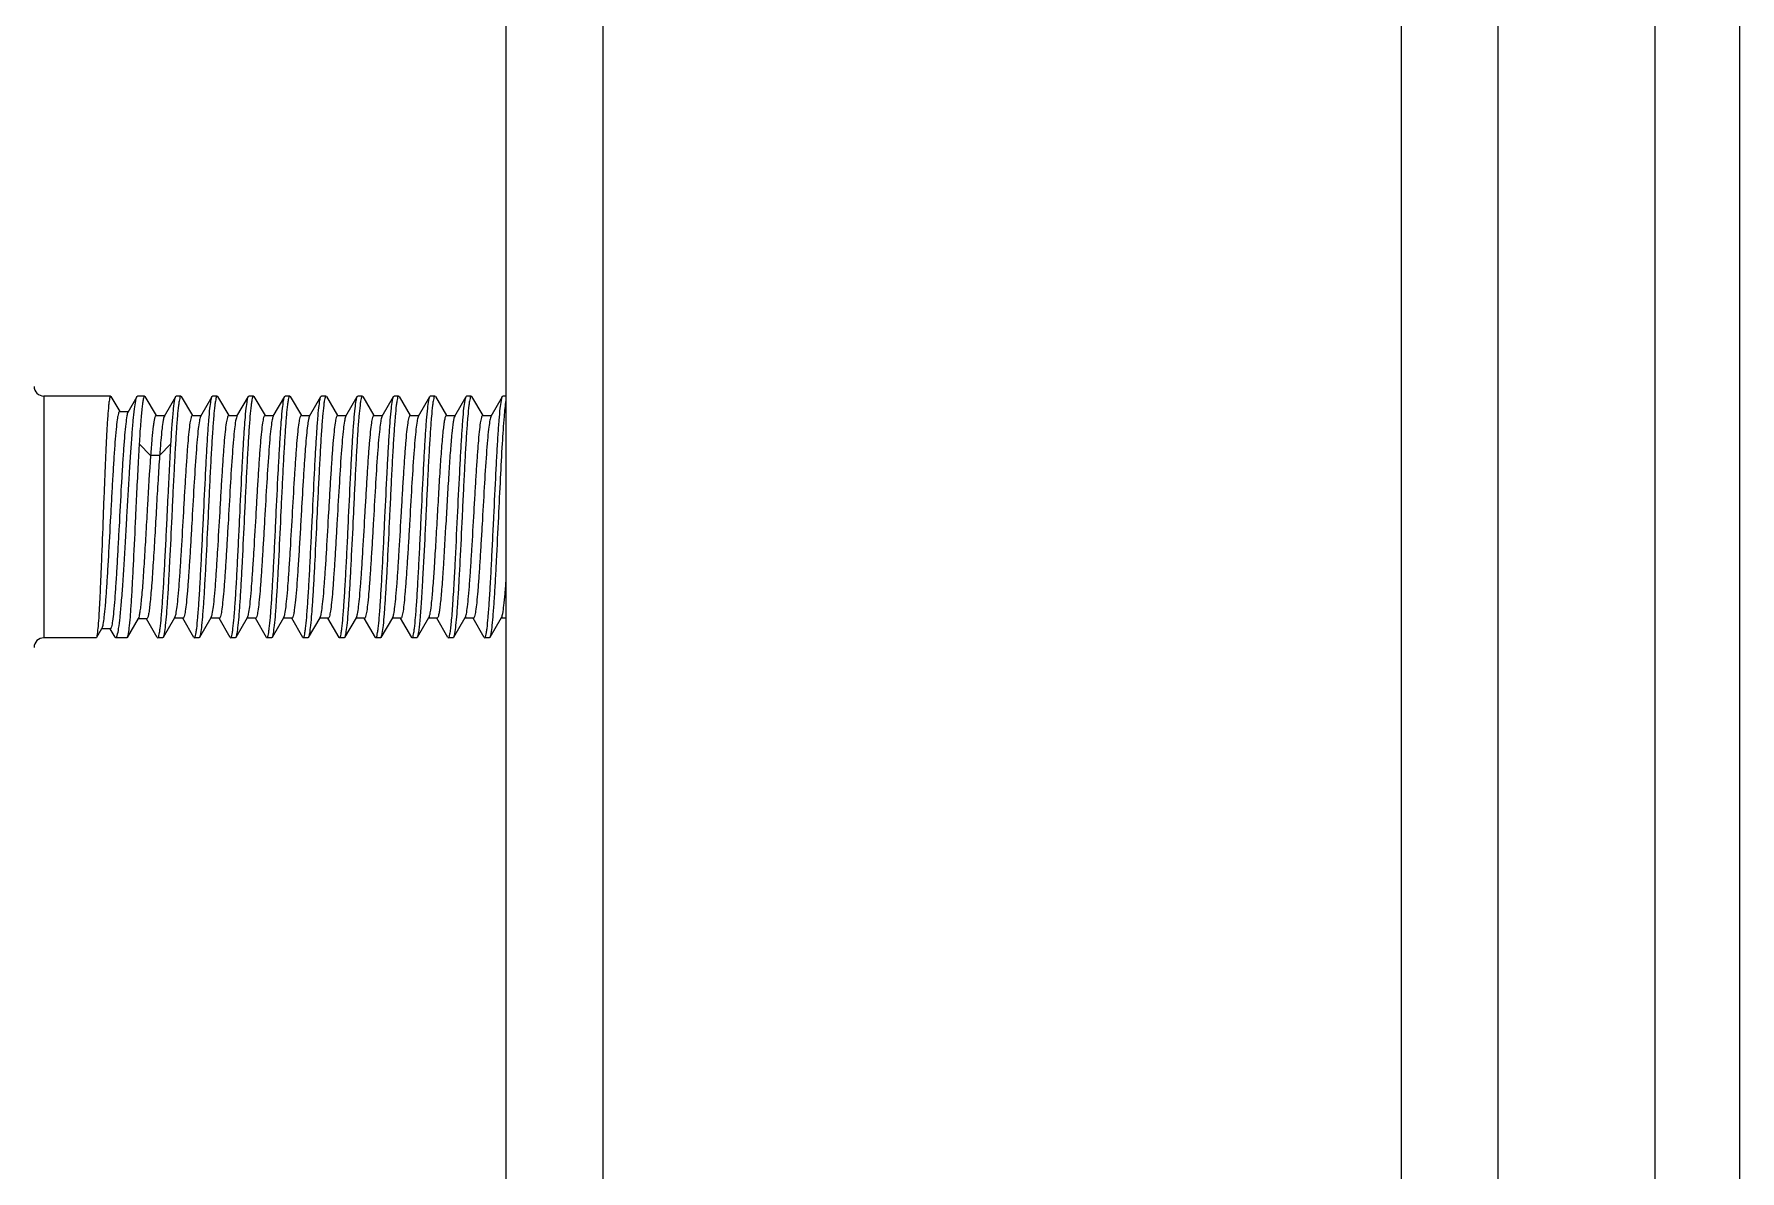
# Model space of a CAD drawing. Extents: x 27938 to 1042331, y -235042 to 1535213.
# Drawn here: x 730540 to 731117, y 755128 to 755512 of the extents above; entities that cross this region are included whole.
import ezdxf

# ---------------------------------------------------------------- set-up
doc = ezdxf.new("R2010")
doc.units = 0
doc.header["$LTSCALE"] = 1000
doc.header["$MEASUREMENT"] = 0

msp = doc.modelspace()

# ---------------------------------------------------------------- linework, layer by layer
for p, q in [((731116.62, 753199.36), (731116.62, 755867.83)), ((731088, 753483.81), (731088, 755746.94)), ((730699.57, 755594.09), (730699.57, 752879.18)), ((730732.28, 755594.09), (730732.28, 752879.18)), ((731002.14, 755594.09), (731002.14, 752879.18)), ((731034.85, 755594.09), (731034.85, 752879.18)), ((730543.38, 755389.65), (730543.38, 755307.88)), ((730565.94, 755389.65), (730543.38, 755389.65)), ((730566.06, 755389.55), (730565.94, 755389.65)), ((730566.06, 755389.55), (730569.05, 755384.4)), ((730571.84, 755384.24), (730574.88, 755389.47)), ((730574.88, 755389.47), (730575.09, 755389.65)), ((730577.42, 755389.65), (730575.09, 755389.65)), ((730577.58, 755389.52), (730577.42, 755389.65)), ((730577.58, 755389.52), (730581.35, 755383.03)), ((730584.13, 755382.86), (730587.99, 755389.52)), ((730589.68, 755389.65), (730588.15, 755389.65)), ((730589.84, 755389.52), (730589.68, 755389.65)), ((730589.84, 755389.52), (730593.62, 755383.03)), ((730596.4, 755382.86), (730600.25, 755389.52)), ((730600.25, 755389.52), (730600.41, 755389.65)), ((730601.95, 755389.65), (730600.41, 755389.65)), ((730602.11, 755389.52), (730601.95, 755389.65)), ((730602.11, 755389.52), (730605.88, 755383.03)), ((730608.66, 755382.86), (730612.52, 755389.52)), ((730612.52, 755389.52), (730612.68, 755389.65)), ((730614.22, 755389.65), (730612.68, 755389.65)), ((730614.38, 755389.52), (730614.22, 755389.65)), ((730614.38, 755389.52), (730618.15, 755383.03)), ((730620.93, 755382.86), (730624.79, 755389.52)), ((730624.79, 755389.52), (730624.95, 755389.65)), ((730626.48, 755389.65), (730624.95, 755389.65)), ((730626.64, 755389.52), (730626.48, 755389.65)), ((730626.64, 755389.52), (730630.42, 755383.03)), ((730633.2, 755382.86), (730637.05, 755389.52)), ((730638.75, 755389.65), (730637.21, 755389.65)), ((730638.91, 755389.52), (730638.75, 755389.65)), ((730638.91, 755389.52), (730642.68, 755383.03)), ((730645.46, 755382.86), (730649.32, 755389.52)), ((730649.32, 755389.52), (730649.48, 755389.65)), ((730651.02, 755389.65), (730649.48, 755389.65)), ((730651.18, 755389.52), (730651.02, 755389.65)), ((730651.18, 755389.52), (730654.95, 755383.03)), ((730657.73, 755382.86), (730661.58, 755389.52)), ((730661.58, 755389.52), (730661.75, 755389.65)), ((730663.28, 755389.65), (730661.75, 755389.65)), ((730663.44, 755389.52), (730663.28, 755389.65)), ((730663.44, 755389.52), (730667.22, 755383.03)), ((730670, 755382.86), (730673.85, 755389.52)), ((730673.85, 755389.52), (730674.01, 755389.65)), ((730675.55, 755389.65), (730674.01, 755389.65)), ((730675.71, 755389.52), (730675.55, 755389.65)), ((730675.71, 755389.52), (730679.48, 755383.03)), ((730682.26, 755382.86), (730686.12, 755389.52)), ((730686.12, 755389.52), (730686.28, 755389.65)), ((730687.81, 755389.65), (730686.28, 755389.65)), ((730687.97, 755389.52), (730687.81, 755389.65)), ((730687.97, 755389.52), (730691.75, 755383.03)), ((730694.53, 755382.86), (730698.38, 755389.52)), ((730698.38, 755389.52), (730698.54, 755389.65)), ((730699.57, 755389.65), (730698.54, 755389.65)), ((730568.96, 755384.4), (730571.94, 755384.4)), ((730581.26, 755383.03), (730584.23, 755383.03)), ((730593.52, 755383.03), (730596.49, 755383.03)), ((730596.4, 755382.86), (730596.32, 755382.71)), ((730605.79, 755383.03), (730608.76, 755383.03)), ((730608.66, 755382.86), (730608.58, 755382.7)), ((730618.06, 755383.03), (730621.03, 755383.03)), ((730620.93, 755382.86), (730620.85, 755382.69)), ((730630.32, 755383.03), (730633.29, 755383.03)), ((730642.59, 755383.03), (730645.56, 755383.03)), ((730645.46, 755382.86), (730645.37, 755382.68)), ((730654.85, 755383.03), (730657.83, 755383.03)), ((730657.73, 755382.86), (730657.64, 755382.67)), ((730667.12, 755383.03), (730670.09, 755383.03)), ((730670, 755382.86), (730669.9, 755382.66)), ((730679.39, 755383.03), (730682.36, 755383.03)), ((730691.65, 755383.03), (730694.62, 755383.03)), ((730694.53, 755382.86), (730694.43, 755382.64)), ((730579.46, 755369.51), (730575.62, 755373.52)), ((730582.53, 755369.51), (730579.46, 755369.51)), ((730586.35, 755373.52), (730582.53, 755369.51)), ((730623.52, 755350.99), (730623.42, 755348.77)), ((730634.15, 755348.77), (730634.25, 755350.99)), ((730562.99, 755311.12), (730562.9, 755310.97)), ((730575.3, 755314.44), (730571.56, 755308)), ((730578.18, 755314.27), (730575.21, 755314.27)), ((730581.7, 755308.04), (730578.08, 755314.27)), ((730587.58, 755314.67), (730583.71, 755308.02)), ((730590.46, 755314.5), (730587.49, 755314.5)), ((730594.12, 755308.02), (730590.36, 755314.5)), ((730599.85, 755314.67), (730595.98, 755308.02)), ((730602.72, 755314.5), (730599.75, 755314.5)), ((730606.39, 755308.02), (730602.63, 755314.5)), ((730612.11, 755314.67), (730608.24, 755308.02)), ((730614.99, 755314.5), (730612.02, 755314.5)), ((730618.65, 755308.02), (730614.89, 755314.5)), ((730624.38, 755314.67), (730620.51, 755308.02)), ((730627.26, 755314.5), (730624.28, 755314.5)), ((730630.92, 755308.02), (730627.16, 755314.5)), ((730636.65, 755314.67), (730632.78, 755308.02)), ((730639.52, 755314.5), (730636.55, 755314.5)), ((730643.18, 755308.02), (730639.43, 755314.5)), ((730648.91, 755314.67), (730645.04, 755308.02)), ((730651.79, 755314.5), (730648.82, 755314.5)), ((730655.45, 755308.02), (730651.69, 755314.5)), ((730661.18, 755314.67), (730657.31, 755308.02)), ((730664.05, 755314.5), (730661.08, 755314.5)), ((730667.72, 755308.02), (730663.96, 755314.5)), ((730673.45, 755314.67), (730669.58, 755308.02)), ((730676.32, 755314.5), (730673.35, 755314.5)), ((730679.98, 755308.02), (730676.22, 755314.5)), ((730685.71, 755314.67), (730681.84, 755308.02)), ((730688.59, 755314.5), (730685.62, 755314.5)), ((730692.25, 755308.02), (730688.49, 755314.5)), ((730697.98, 755314.67), (730694.11, 755308.02)), ((730699.57, 755314.5), (730697.88, 755314.5)), ((730561.06, 755307.88), (730543.38, 755307.88)), ((730561.15, 755307.96), (730561.06, 755307.88)), ((730562.9, 755310.97), (730561.15, 755307.96)), ((730565.88, 755310.97), (730562.9, 755310.97)), ((730567.46, 755308.1), (730565.81, 755310.93)), ((730567.46, 755308.1), (730567.71, 755307.88)), ((730571.42, 755307.88), (730567.71, 755307.88)), ((730571.56, 755308), (730571.42, 755307.88)), ((730581.7, 755308.04), (730581.88, 755307.88)), ((730583.55, 755307.88), (730581.88, 755307.88)), ((730583.71, 755308.02), (730583.55, 755307.88)), ((730594.12, 755308.02), (730594.28, 755307.88)), ((730595.82, 755307.88), (730594.28, 755307.88)), ((730595.98, 755308.02), (730595.82, 755307.88)), ((730606.39, 755308.02), (730606.55, 755307.88)), ((730608.08, 755307.88), (730606.55, 755307.88)), ((730608.24, 755308.02), (730608.08, 755307.88)), ((730618.65, 755308.02), (730618.81, 755307.88)), ((730620.35, 755307.88), (730618.81, 755307.88)), ((730620.51, 755308.02), (730620.35, 755307.88)), ((730630.92, 755308.02), (730631.08, 755307.88)), ((730632.62, 755307.88), (730631.08, 755307.88)), ((730632.78, 755308.02), (730632.62, 755307.88)), ((730643.18, 755308.02), (730643.35, 755307.88)), ((730644.88, 755307.88), (730643.35, 755307.88)), ((730645.04, 755308.02), (730644.88, 755307.88)), ((730655.45, 755308.02), (730655.61, 755307.88)), ((730657.15, 755307.88), (730655.61, 755307.88)), ((730657.31, 755308.02), (730657.15, 755307.88)), ((730667.72, 755308.02), (730667.88, 755307.88)), ((730669.41, 755307.88), (730667.88, 755307.88)), ((730669.58, 755308.02), (730669.42, 755307.88)), ((730679.98, 755308.02), (730680.15, 755307.88)), ((730681.68, 755307.88), (730680.14, 755307.88)), ((730681.84, 755308.02), (730681.68, 755307.88)), ((730692.25, 755308.02), (730692.41, 755307.88)), ((730693.95, 755307.88), (730692.41, 755307.88)), ((730694.11, 755308.02), (730693.95, 755307.88))]:
    msp.add_line(p, q)
for centre, start, end in [((730543.38, 755392.93), 180, 270), ((730543.38, 755304.61), 90, 180)]:
    msp.add_arc(centre, 3.27, start, end)
for points, knots in [([(730565.94, 755389.65), (730565.86, 755389.65), (730565.71, 755389.31), (730565.59, 755388.77), (730565.43, 755387.76), (730565.2, 755385.75), (730564.93, 755382.33), (730564.63, 755377.31), (730564.33, 755371.19), (730564.02, 755364.22), (730563.72, 755356.64), (730563.52, 755351.43), (730563.42, 755348.77)], [0, 0, 0, 0, 0.006203, 0.021073, 0.045141, 0.078305, 0.170688, 0.294821, 0.44599, 0.618417, 0.805472, 1, 1, 1, 1]), ([(730571.48, 755348.77), (730571.77, 755353.68), (730572.17, 755360.84), (730572.75, 755370.01), (730573.16, 755375.96), (730573.58, 755380.98), (730573.96, 755384.93), (730574.38, 755387.62), (730574.63, 755389.05), (730574.88, 755389.47)], [0, 0, 0, 0, 0.361155, 0.526427, 0.673911, 0.798642, 0.896457, 0.964179, 1, 1, 1, 1]), ([(730577.42, 755389.65), (730577.3, 755389.65), (730577.1, 755389.18), (730576.93, 755388.45), (730576.71, 755387.06), (730576.5, 755385.25), (730576.27, 755382.92), (730575.96, 755378.96), (730575.76, 755375.78), (730575.62, 755373.52)], [0, 0, 0, 0, 0.021546, 0.072917, 0.155846, 0.269667, 0.412995, 0.584026, 1, 1, 1, 1]), ([(730586.35, 755373.52), (730586.47, 755375.6), (730586.71, 755379.3), (730587.1, 755384.1), (730587.43, 755387.18), (730587.74, 755388.8), (730587.88, 755389.34), (730587.99, 755389.52)], [0, 0, 0, 0, 0.387446, 0.690986, 0.897716, 0.962073, 1, 1, 1, 1]), ([(730589.68, 755389.65), (730589.59, 755389.65), (730589.41, 755389.32), (730589.27, 755388.77), (730589.08, 755387.76), (730588.81, 755385.74), (730588.48, 755382.33), (730588.11, 755377.31), (730587.74, 755371.19), (730587.37, 755364.21), (730586.99, 755356.64), (730586.74, 755351.43), (730586.62, 755348.77)], [0, 0, 0, 0, 0.006697, 0.021779, 0.045964, 0.079194, 0.171609, 0.295674, 0.446694, 0.618911, 0.805729, 1, 1, 1, 1]), ([(730587.99, 755389.52), (730588.01, 755389.55), (730588.05, 755389.62), (730588.12, 755389.65), (730588.15, 755389.65)], [0, 0, 0, 0, 0.600476, 1, 1, 1, 1]), ([(730597.35, 755348.77), (730597.58, 755353.72), (730597.93, 755360.94), (730598.42, 755370.17), (730598.77, 755376.15), (730599.13, 755381.17), (730599.45, 755385.1), (730599.82, 755387.73), (730600.02, 755389.12), (730600.25, 755389.52)], [0, 0, 0, 0, 0.363963, 0.530225, 0.678242, 0.802937, 0.90006, 0.966368, 1, 1, 1, 1]), ([(730601.95, 755389.65), (730601.86, 755389.65), (730601.68, 755389.32), (730601.54, 755388.77), (730601.34, 755387.76), (730601.07, 755385.75), (730600.75, 755382.33), (730600.38, 755377.31), (730600.01, 755371.19), (730599.63, 755364.21), (730599.26, 755356.64), (730599.01, 755351.43), (730598.88, 755348.77)], [0, 0, 0, 0, 0.006689, 0.021764, 0.045941, 0.079165, 0.171569, 0.295632, 0.446659, 0.618889, 0.805716, 1, 1, 1, 1]), ([(730609.61, 755348.77), (730609.85, 755353.72), (730610.19, 755360.94), (730610.68, 755370.17), (730611.03, 755376.15), (730611.39, 755381.17), (730611.71, 755385.1), (730612.09, 755387.73), (730612.29, 755389.12), (730612.52, 755389.52)], [0, 0, 0, 0, 0.363959, 0.530225, 0.678245, 0.80294, 0.900061, 0.966367, 1, 1, 1, 1]), ([(730614.22, 755389.65), (730614.12, 755389.65), (730613.94, 755389.32), (730613.8, 755388.77), (730613.61, 755387.76), (730613.34, 755385.75), (730613.01, 755382.33), (730612.65, 755377.31), (730612.28, 755371.19), (730611.9, 755364.21), (730611.53, 755356.64), (730611.28, 755351.43), (730611.15, 755348.77)], [0, 0, 0, 0, 0.00668, 0.021743, 0.045911, 0.079128, 0.171521, 0.29558, 0.446613, 0.618858, 0.805701, 1, 1, 1, 1]), ([(730621.88, 755348.77), (730622.12, 755353.72), (730622.46, 755360.94), (730622.95, 755370.17), (730623.3, 755376.15), (730623.66, 755381.17), (730623.98, 755385.1), (730624.36, 755387.73), (730624.56, 755389.12), (730624.79, 755389.52)], [0, 0, 0, 0, 0.363957, 0.530226, 0.678247, 0.80294, 0.900059, 0.966367, 1, 1, 1, 1]), ([(730626.48, 755389.65), (730626.4, 755389.65), (730626.22, 755389.35), (730626.08, 755388.83), (730625.9, 755387.89), (730625.64, 755386.01), (730625.32, 755382.81), (730624.97, 755378.11), (730624.61, 755372.34), (730624.25, 755365.74), (730623.88, 755358.53), (730623.64, 755353.54), (730623.52, 755350.99)], [0, 0, 0, 0, 0.006689, 0.021571, 0.045424, 0.078208, 0.169526, 0.292465, 0.442701, 0.6149, 0.802905, 1, 1, 1, 1]), ([(730634.25, 755350.99), (730634.48, 755355.72), (730634.81, 755362.58), (730635.28, 755371.34), (730635.62, 755376.97), (730635.97, 755381.68), (730636.28, 755385.37), (730636.64, 755387.83), (730636.83, 755389.14), (730637.05, 755389.52)], [0, 0, 0, 0, 0.367266, 0.533405, 0.680662, 0.804347, 0.900563, 0.966339, 1, 1, 1, 1]), ([(730638.75, 755389.65), (730638.66, 755389.65), (730638.48, 755389.32), (730638.33, 755388.77), (730638.14, 755387.76), (730637.87, 755385.75), (730637.55, 755382.33), (730637.18, 755377.31), (730636.81, 755371.19), (730636.43, 755364.21), (730636.06, 755356.64), (730635.81, 755351.43), (730635.68, 755348.77)], [0, 0, 0, 0, 0.006689, 0.021763, 0.04594, 0.079164, 0.171568, 0.295631, 0.446657, 0.618886, 0.805714, 1, 1, 1, 1]), ([(730637.05, 755389.52), (730637.07, 755389.55), (730637.11, 755389.62), (730637.18, 755389.65), (730637.21, 755389.65)], [0, 0, 0, 0, 0.600612, 1, 1, 1, 1]), ([(730646.41, 755348.77), (730646.65, 755353.72), (730646.99, 755360.94), (730647.48, 755370.17), (730647.83, 755376.15), (730648.19, 755381.17), (730648.51, 755385.1), (730648.89, 755387.73), (730649.09, 755389.12), (730649.32, 755389.52)], [0, 0, 0, 0, 0.363961, 0.530225, 0.678245, 0.802939, 0.90006, 0.966367, 1, 1, 1, 1]), ([(730651.02, 755389.65), (730650.92, 755389.65), (730650.74, 755389.32), (730650.6, 755388.77), (730650.41, 755387.77), (730650.14, 755385.75), (730649.81, 755382.33), (730649.45, 755377.31), (730649.07, 755371.19), (730648.7, 755364.22), (730648.32, 755356.64), (730648.08, 755351.43), (730647.95, 755348.77)], [0, 0, 0, 0, 0.006676, 0.021733, 0.045899, 0.079113, 0.171508, 0.295569, 0.446596, 0.61884, 0.805693, 1, 1, 1, 1]), ([(730658.68, 755348.77), (730658.92, 755353.72), (730659.26, 755360.94), (730659.75, 755370.17), (730660.1, 755376.15), (730660.46, 755381.17), (730660.78, 755385.1), (730661.15, 755387.73), (730661.35, 755389.12), (730661.58, 755389.52)], [0, 0, 0, 0, 0.363962, 0.530226, 0.678239, 0.802933, 0.900057, 0.966368, 1, 1, 1, 1]), ([(730663.28, 755389.65), (730663.19, 755389.65), (730663.01, 755389.32), (730662.87, 755388.77), (730662.67, 755387.76), (730662.4, 755385.74), (730662.08, 755382.33), (730661.71, 755377.31), (730661.34, 755371.19), (730660.97, 755364.21), (730660.59, 755356.64), (730660.34, 755351.43), (730660.21, 755348.77)], [0, 0, 0, 0, 0.006697, 0.021779, 0.045964, 0.079195, 0.171609, 0.295674, 0.446694, 0.618911, 0.805729, 1, 1, 1, 1]), ([(730670.94, 755348.77), (730671.18, 755353.72), (730671.52, 755360.94), (730672.01, 755370.17), (730672.37, 755376.15), (730672.72, 755381.17), (730673.04, 755385.1), (730673.42, 755387.73), (730673.62, 755389.12), (730673.85, 755389.52)], [0, 0, 0, 0, 0.363963, 0.530225, 0.678242, 0.802937, 0.90006, 0.966368, 1, 1, 1, 1]), ([(730675.55, 755389.65), (730675.46, 755389.65), (730675.28, 755389.32), (730675.13, 755388.77), (730674.94, 755387.76), (730674.67, 755385.75), (730674.34, 755382.33), (730673.98, 755377.31), (730673.61, 755371.19), (730673.23, 755364.21), (730672.86, 755356.64), (730672.61, 755351.43), (730672.48, 755348.77)], [0, 0, 0, 0, 0.006686, 0.021758, 0.045933, 0.079154, 0.171555, 0.295617, 0.446646, 0.618881, 0.805711, 1, 1, 1, 1]), ([(730683.21, 755348.77), (730683.45, 755353.72), (730683.79, 755360.94), (730684.28, 755370.17), (730684.63, 755376.15), (730684.99, 755381.17), (730685.31, 755385.1), (730685.69, 755387.73), (730685.89, 755389.12), (730686.12, 755389.52)], [0, 0, 0, 0, 0.363958, 0.530225, 0.678245, 0.80294, 0.90006, 0.966367, 1, 1, 1, 1]), ([(730687.81, 755389.65), (730687.72, 755389.65), (730687.54, 755389.32), (730687.4, 755388.77), (730687.21, 755387.77), (730686.94, 755385.75), (730686.61, 755382.33), (730686.25, 755377.31), (730685.87, 755371.19), (730685.5, 755364.22), (730685.12, 755356.64), (730684.87, 755351.43), (730684.75, 755348.77)], [0, 0, 0, 0, 0.006677, 0.021736, 0.045902, 0.079117, 0.171507, 0.295565, 0.446598, 0.618848, 0.805696, 1, 1, 1, 1]), ([(730695.48, 755348.77), (730695.71, 755353.72), (730696.06, 755360.94), (730696.55, 755370.17), (730696.9, 755376.15), (730697.26, 755381.17), (730697.58, 755385.1), (730697.95, 755387.73), (730698.15, 755389.12), (730698.38, 755389.52)], [0, 0, 0, 0, 0.363957, 0.530228, 0.678248, 0.80294, 0.900058, 0.966367, 1, 1, 1, 1]), ([(730699.57, 755388.25), (730699.23, 755386.43), (730698.81, 755381.55), (730698.21, 755372.77), (730697.62, 755361.43), (730697.22, 755353.14), (730697.01, 755348.77)], [0, 0, 0, 0, 0.140058, 0.370691, 0.667791, 1, 1, 1, 1]), ([(730568.96, 755384.4), (730568.88, 755384.4), (730568.69, 755384.12), (730568.55, 755383.63), (730568.35, 755382.76), (730568.09, 755381), (730567.76, 755378.04), (730567.4, 755373.69), (730567.03, 755368.39), (730566.67, 755362.34), (730566.3, 755355.76), (730565.81, 755346.65), (730565.34, 755337.67), (730564.84, 755329.13), (730564.48, 755323.59), (730564.12, 755318.93), (730563.79, 755315.27), (730563.42, 755312.81), (730563.21, 755311.5), (730562.99, 755311.12)], [0, 0, 0, 0, 0.003488, 0.010904, 0.022688, 0.038824, 0.083607, 0.143647, 0.216697, 0.300025, 0.390537, 0.484902, 0.671459, 0.756962, 0.833182, 0.897479, 0.947675, 0.982144, 1, 1, 1, 1]), ([(730571.84, 755384.24), (730571.61, 755383.84), (730571.39, 755382.47), (730571, 755379.88), (730570.66, 755376.07), (730570.29, 755371.25), (730569.92, 755365.55), (730569.42, 755356.89), (730568.94, 755347.85), (730568.45, 755338.76), (730568.09, 755332.28), (730567.73, 755326.36), (730567.37, 755321.22), (730567.02, 755317.02), (730566.69, 755313.95), (730566.37, 755312.04), (730566.13, 755311.23), (730565.96, 755310.97), (730565.88, 755310.97)], [0, 0, 0, 0, 0.018844, 0.055045, 0.107437, 0.174076, 0.252464, 0.339678, 0.527511, 0.621285, 0.710453, 0.791854, 0.862644, 0.920393, 0.963178, 0.989688, 0.996707, 1, 1, 1, 1]), ([(730581.26, 755383.03), (730581.15, 755383.03), (730580.94, 755382.65), (730580.77, 755382.01), (730580.54, 755380.86), (730580.23, 755378.57), (730579.85, 755374.72), (730579.59, 755371.4), (730579.46, 755369.51)], [0, 0, 0, 0, 0.023235, 0.075178, 0.15823, 0.271917, 0.585415, 1, 1, 1, 1]), ([(730584.13, 755382.86), (730583.89, 755382.44), (730583.65, 755381), (730583.25, 755378.28), (730582.89, 755374.27), (730582.65, 755371.22), (730582.53, 755369.51)], [0, 0, 0, 0, 0.108395, 0.316903, 0.618184, 1, 1, 1, 1]), ([(730593.52, 755383.03), (730593.44, 755383.03), (730593.26, 755382.79), (730593.02, 755382), (730592.69, 755380.19), (730592.36, 755377.27), (730592, 755373.28), (730591.64, 755368.43), (730591.28, 755362.86), (730590.91, 755356.79), (730590.43, 755348.32), (730589.96, 755339.92), (730589.46, 755331.9), (730589.1, 755326.65), (730588.73, 755322.2), (730588.4, 755318.7), (730588.03, 755316.31), (730587.8, 755315.04), (730587.58, 755314.67)], [0, 0, 0, 0, 0.003515, 0.010772, 0.037949, 0.081609, 0.140308, 0.211978, 0.294061, 0.383612, 0.477415, 0.664253, 0.750571, 0.827952, 0.893624, 0.945254, 0.981055, 1, 1, 1, 1]), ([(730596.32, 755382.71), (730596.13, 755382.24), (730595.88, 755380.86), (730595.53, 755378.29), (730595.19, 755374.66), (730594.67, 755368.16), (730594.08, 755358.64), (730593.51, 755348.54), (730593.03, 755340.18), (730592.67, 755334.22), (730592.31, 755328.76), (730591.96, 755324.02), (730591.6, 755320.12), (730591.27, 755317.27), (730590.95, 755315.51), (730590.71, 755314.74), (730590.54, 755314.5), (730590.46, 755314.5)], [0, 0, 0, 0, 0.022098, 0.060554, 0.114206, 0.18123, 0.34569, 0.53115, 0.623722, 0.711849, 0.792446, 0.862698, 0.92016, 0.962863, 0.989437, 0.99654, 1, 1, 1, 1]), ([(730605.79, 755383.03), (730605.71, 755383.03), (730605.53, 755382.79), (730605.29, 755382), (730604.96, 755380.19), (730604.63, 755377.27), (730604.27, 755373.28), (730603.91, 755368.43), (730603.55, 755362.86), (730603.18, 755356.79), (730602.7, 755348.32), (730602.22, 755339.92), (730601.72, 755331.9), (730601.36, 755326.65), (730601, 755322.2), (730600.66, 755318.7), (730600.29, 755316.31), (730600.07, 755315.04), (730599.85, 755314.67)], [0, 0, 0, 0, 0.003515, 0.010772, 0.037949, 0.081609, 0.140308, 0.211978, 0.294061, 0.383612, 0.477415, 0.664253, 0.750571, 0.827952, 0.893624, 0.945254, 0.981055, 1, 1, 1, 1]), ([(730608.58, 755382.7), (730608.39, 755382.23), (730608.14, 755380.85), (730607.79, 755378.26), (730607.45, 755374.63), (730606.94, 755368.13), (730606.35, 755358.61), (730605.78, 755348.51), (730605.3, 755340.16), (730604.94, 755334.2), (730604.58, 755328.75), (730604.22, 755324.01), (730603.87, 755320.12), (730603.54, 755317.27), (730603.22, 755315.5), (730602.98, 755314.74), (730602.8, 755314.5), (730602.72, 755314.5)], [0, 0, 0, 0, 0.022237, 0.060809, 0.11455, 0.181633, 0.346125, 0.531524, 0.624042, 0.712107, 0.792639, 0.862829, 0.920237, 0.962898, 0.989446, 0.996542, 1, 1, 1, 1]), ([(730618.06, 755383.03), (730617.97, 755383.03), (730617.8, 755382.79), (730617.55, 755382), (730617.23, 755380.19), (730616.89, 755377.27), (730616.53, 755373.28), (730616.17, 755368.43), (730615.81, 755362.86), (730615.45, 755356.79), (730614.96, 755348.32), (730614.49, 755339.92), (730613.99, 755331.9), (730613.63, 755326.65), (730613.27, 755322.2), (730612.93, 755318.7), (730612.56, 755316.31), (730612.33, 755315.04), (730612.11, 755314.67)], [0, 0, 0, 0, 0.003515, 0.010772, 0.037949, 0.081609, 0.140308, 0.211978, 0.294061, 0.383612, 0.477416, 0.664253, 0.750571, 0.827952, 0.893624, 0.945254, 0.981055, 1, 1, 1, 1]), ([(730620.85, 755382.69), (730620.65, 755382.22), (730620.41, 755380.83), (730620.05, 755378.24), (730619.71, 755374.6), (730619.2, 755368.09), (730618.61, 755358.58), (730618.04, 755348.48), (730617.56, 755340.13), (730617.2, 755334.18), (730616.84, 755328.73), (730616.49, 755323.99), (730616.14, 755320.11), (730615.81, 755317.26), (730615.48, 755315.5), (730615.24, 755314.73), (730615.07, 755314.5), (730614.99, 755314.5)], [0, 0, 0, 0, 0.022376, 0.061065, 0.114893, 0.182035, 0.346559, 0.531898, 0.624361, 0.712364, 0.792832, 0.86296, 0.920314, 0.962934, 0.989455, 0.996544, 1, 1, 1, 1]), ([(730630.32, 755383.03), (730630.24, 755383.03), (730630.06, 755382.79), (730629.82, 755382.01), (730629.5, 755380.21), (730629.16, 755377.31), (730628.8, 755373.35), (730628.45, 755368.52), (730627.95, 755360.85), (730627.6, 755354.81), (730627.36, 755350.63)], [0, 0, 0, 0, 0.007368, 0.022553, 0.07941, 0.170757, 0.293599, 0.443643, 0.615565, 1, 1, 1, 1]), ([(730633.2, 755382.86), (730633, 755382.52), (730632.78, 755381.39), (730632.44, 755379.27), (730632.12, 755376.16), (730631.78, 755372.21), (730631.45, 755367.52), (730630.98, 755360.25), (730630.65, 755354.55), (730630.43, 755350.63)], [0, 0, 0, 0, 0.036414, 0.10397, 0.201071, 0.324823, 0.471425, 0.636308, 1, 1, 1, 1]), ([(730642.59, 755383.03), (730642.51, 755383.03), (730642.33, 755382.79), (730642.09, 755382), (730641.76, 755380.19), (730641.43, 755377.27), (730641.07, 755373.28), (730640.71, 755368.43), (730640.34, 755362.86), (730639.98, 755356.79), (730639.49, 755348.32), (730639.02, 755339.92), (730638.52, 755331.9), (730638.16, 755326.65), (730637.8, 755322.2), (730637.46, 755318.7), (730637.09, 755316.31), (730636.86, 755315.04), (730636.65, 755314.67)], [0, 0, 0, 0, 0.003516, 0.010772, 0.037949, 0.081609, 0.140308, 0.211978, 0.294061, 0.383612, 0.477416, 0.664254, 0.750571, 0.827952, 0.893624, 0.945254, 0.981055, 1, 1, 1, 1]), ([(730645.37, 755382.68), (730645.18, 755382.19), (730644.93, 755380.8), (730644.58, 755378.19), (730644.24, 755374.54), (730643.73, 755368.02), (730643.14, 755358.51), (730642.57, 755348.42), (730642.09, 755340.08), (730641.73, 755334.14), (730641.37, 755328.7), (730641.02, 755323.97), (730640.67, 755320.1), (730640.34, 755317.26), (730640.02, 755315.5), (730639.78, 755314.73), (730639.6, 755314.5), (730639.52, 755314.5)], [0, 0, 0, 0, 0.022654, 0.061574, 0.115578, 0.182837, 0.347426, 0.532643, 0.624999, 0.712877, 0.793216, 0.863221, 0.920468, 0.963004, 0.989473, 0.996549, 1, 1, 1, 1]), ([(730654.85, 755383.03), (730654.77, 755383.03), (730654.59, 755382.79), (730654.35, 755382), (730654.03, 755380.19), (730653.69, 755377.27), (730653.33, 755373.28), (730652.97, 755368.43), (730652.61, 755362.86), (730652.25, 755356.79), (730651.76, 755348.32), (730651.29, 755339.92), (730650.79, 755331.9), (730650.43, 755326.65), (730650.06, 755322.2), (730649.73, 755318.7), (730649.36, 755316.31), (730649.13, 755315.04), (730648.91, 755314.67)], [0, 0, 0, 0, 0.003516, 0.010771, 0.037949, 0.081609, 0.140308, 0.211978, 0.294061, 0.383613, 0.477416, 0.664254, 0.750571, 0.827952, 0.893624, 0.945254, 0.981055, 1, 1, 1, 1]), ([(730657.64, 755382.67), (730657.45, 755382.18), (730657.2, 755380.78), (730656.84, 755378.16), (730656.5, 755374.5), (730655.99, 755367.99), (730655.4, 755358.48), (730654.83, 755348.39), (730654.36, 755340.06), (730654, 755334.12), (730653.64, 755328.69), (730653.29, 755323.96), (730652.93, 755320.09), (730652.6, 755317.25), (730652.28, 755315.5), (730652.04, 755314.73), (730651.87, 755314.5), (730651.79, 755314.5)], [0, 0, 0, 0, 0.022792, 0.061828, 0.11592, 0.183237, 0.347858, 0.533014, 0.625317, 0.713133, 0.793408, 0.863351, 0.920544, 0.963039, 0.989482, 0.996551, 1, 1, 1, 1]), ([(730667.12, 755383.03), (730667.04, 755383.03), (730666.86, 755382.79), (730666.62, 755382), (730666.29, 755380.19), (730665.96, 755377.27), (730665.6, 755373.28), (730665.24, 755368.43), (730664.88, 755362.86), (730664.51, 755356.79), (730664.03, 755348.32), (730663.55, 755339.92), (730663.05, 755331.9), (730662.7, 755326.65), (730662.33, 755322.2), (730662, 755318.7), (730661.62, 755316.31), (730661.4, 755315.04), (730661.18, 755314.67)], [0, 0, 0, 0, 0.003516, 0.010771, 0.037949, 0.081609, 0.140308, 0.211978, 0.294061, 0.383613, 0.477416, 0.664254, 0.750571, 0.827952, 0.893624, 0.945254, 0.981055, 1, 1, 1, 1]), ([(730669.9, 755382.66), (730669.71, 755382.17), (730669.46, 755380.76), (730669.11, 755378.13), (730668.77, 755374.47), (730668.26, 755367.96), (730667.67, 755358.44), (730667.1, 755348.36), (730666.62, 755340.03), (730666.26, 755334.1), (730665.9, 755328.67), (730665.55, 755323.95), (730665.2, 755320.09), (730664.87, 755317.25), (730664.55, 755315.5), (730664.31, 755314.73), (730664.13, 755314.5), (730664.05, 755314.5)], [0, 0, 0, 0, 0.022931, 0.062083, 0.116262, 0.183637, 0.34829, 0.533386, 0.625634, 0.713389, 0.793599, 0.863481, 0.920621, 0.963074, 0.989491, 0.996553, 1, 1, 1, 1]), ([(730679.39, 755383.03), (730679.26, 755383.03), (730679.02, 755382.51), (730678.83, 755381.7), (730678.57, 755380.18), (730678.33, 755378.2), (730678.08, 755375.68), (730677.72, 755371.44), (730677.29, 755365.25), (730676.79, 755357.07), (730676.3, 755348.32), (730675.8, 755339.6), (730675.45, 755333.87), (730675.26, 755331.11)], [0, 0, 0, 0, 0.007549, 0.025288, 0.053782, 0.092698, 0.14142, 0.199125, 0.337396, 0.498012, 0.669894, 0.841157, 1, 1, 1, 1]), ([(730682.26, 755382.86), (730682.14, 755382.65), (730681.96, 755382.01), (730681.59, 755380.06), (730681.2, 755376.42), (730680.73, 755370.82), (730680.27, 755363.82), (730679.79, 755355.88), (730679.17, 755344.87), (730678.69, 755336.56), (730678.33, 755331.11)], [0, 0, 0, 0, 0.014139, 0.038106, 0.114569, 0.22512, 0.362916, 0.519336, 0.684562, 1, 1, 1, 1]), ([(730691.65, 755383.03), (730691.57, 755383.03), (730691.39, 755382.79), (730691.15, 755382), (730690.83, 755380.19), (730690.49, 755377.27), (730690.13, 755373.28), (730689.77, 755368.43), (730689.41, 755362.86), (730689.05, 755356.79), (730688.56, 755348.32), (730688.09, 755339.92), (730687.59, 755331.9), (730687.23, 755326.65), (730686.86, 755322.2), (730686.53, 755318.7), (730686.16, 755316.31), (730685.93, 755315.04), (730685.71, 755314.67)], [0, 0, 0, 0, 0.003516, 0.010771, 0.037949, 0.081609, 0.140308, 0.211978, 0.294061, 0.383613, 0.477416, 0.664254, 0.750571, 0.827952, 0.893624, 0.945254, 0.981055, 1, 1, 1, 1]), ([(730694.43, 755382.64), (730694.24, 755382.14), (730693.99, 755380.72), (730693.64, 755378.08), (730693.29, 755374.41), (730692.79, 755367.89), (730692.2, 755358.37), (730691.63, 755348.3), (730691.15, 755339.98), (730690.79, 755334.06), (730690.44, 755328.64), (730690.08, 755323.93), (730689.73, 755320.07), (730689.4, 755317.24), (730689.08, 755315.5), (730688.84, 755314.73), (730688.67, 755314.5), (730688.59, 755314.5)], [0, 0, 0, 0, 0.023208, 0.06259, 0.116944, 0.184435, 0.349152, 0.534126, 0.626268, 0.713899, 0.79398, 0.86374, 0.920773, 0.963144, 0.989509, 0.996558, 1, 1, 1, 1]), ([(730575.62, 755373.52), (730575.51, 755371.66), (730575.05, 755363.41), (730574.66, 755355.15), (730574.36, 755348.77)], [0, 0, 0, 0, 0.22604, 1, 1, 1, 1]), ([(730579.46, 755369.51), (730579.06, 755363.93), (730578.56, 755355.31), (730577.91, 755343.77), (730577.41, 755335.22), (730576.91, 755327.61), (730576.48, 755322.11), (730576.11, 755318.58), (730575.86, 755316.69), (730575.62, 755315.37), (730575.43, 755314.66), (730575.3, 755314.44)], [0, 0, 0, 0, 0.303539, 0.468638, 0.62733, 0.768529, 0.882427, 0.926602, 0.961222, 0.985757, 1, 1, 1, 1]), ([(730582.53, 755369.51), (730582.33, 755366.74), (730581.95, 755360.88), (730581.43, 755351.84), (730580.91, 755342.57), (730580.38, 755333.76), (730579.93, 755327.03), (730579.56, 755322.39), (730579.29, 755319.61), (730579.04, 755317.42), (730578.77, 755315.74), (730578.56, 755314.86), (730578.32, 755314.27), (730578.18, 755314.27)], [0, 0, 0, 0, 0.15003, 0.317321, 0.489066, 0.652114, 0.794019, 0.853588, 0.904016, 0.944371, 0.97394, 0.992316, 1, 1, 1, 1]), ([(730585.07, 755348.77), (730585.18, 755350.97), (730585.58, 755359.22), (730585.99, 755367.48), (730586.35, 755373.52)], [0, 0, 0, 0, 0.2673, 1, 1, 1, 1]), ([(730563.42, 755348.77), (730563.23, 755343.74), (730562.96, 755336.43), (730562.57, 755327.1), (730562.29, 755321.08), (730562.01, 755316.06), (730561.78, 755312.17), (730561.45, 755309.64), (730561.35, 755308.31), (730561.15, 755307.96)], [0, 0, 0, 0, 0.36864, 0.53657, 0.68548, 0.810114, 0.906077, 0.97003, 1, 1, 1, 1]), ([(730567.71, 755307.88), (730567.82, 755307.88), (730568.05, 755308.18), (730568.36, 755309.19), (730568.78, 755311.48), (730569.21, 755315.19), (730569.67, 755320.23), (730570.12, 755326.34), (730570.58, 755333.32), (730571.03, 755340.89), (730571.33, 755346.11), (730571.48, 755348.77)], [0, 0, 0, 0, 0.007547, 0.022985, 0.080637, 0.173055, 0.296975, 0.447746, 0.61965, 0.806111, 1, 1, 1, 1]), ([(730574.36, 755348.77), (730574.13, 755343.8), (730573.79, 755336.55), (730573.32, 755327.3), (730572.98, 755321.31), (730572.63, 755316.29), (730572.33, 755312.37), (730571.96, 755309.76), (730571.78, 755308.39), (730571.56, 755308)], [0, 0, 0, 0, 0.365079, 0.53175, 0.679987, 0.804667, 0.901508, 0.967249, 1, 1, 1, 1]), ([(730581.88, 755307.88), (730581.98, 755307.88), (730582.17, 755308.2), (730582.32, 755308.76), (730582.52, 755309.77), (730582.81, 755311.78), (730583.15, 755315.2), (730583.53, 755320.22), (730583.92, 755326.34), (730584.3, 755333.32), (730584.69, 755340.89), (730584.94, 755346.11), (730585.07, 755348.77)], [0, 0, 0, 0, 0.006868, 0.022, 0.046199, 0.079427, 0.17181, 0.295831, 0.44681, 0.618994, 0.805771, 1, 1, 1, 1]), ([(730586.62, 755348.77), (730586.38, 755343.81), (730586.04, 755336.59), (730585.55, 755327.36), (730585.2, 755321.38), (730584.84, 755316.36), (730584.52, 755312.43), (730584.14, 755309.8), (730583.94, 755308.41), (730583.71, 755308.02)], [0, 0, 0, 0, 0.364025, 0.530311, 0.678341, 0.803035, 0.90014, 0.966414, 1, 1, 1, 1]), ([(730594.28, 755307.88), (730594.37, 755307.88), (730594.55, 755308.21), (730594.69, 755308.77), (730594.89, 755309.77), (730595.16, 755311.79), (730595.48, 755315.21), (730595.85, 755320.22), (730596.22, 755326.34), (730596.6, 755333.32), (730596.97, 755340.89), (730597.22, 755346.11), (730597.35, 755348.77)], [0, 0, 0, 0, 0.006693, 0.021771, 0.045952, 0.079179, 0.171588, 0.295652, 0.446676, 0.6189, 0.805722, 1, 1, 1, 1]), ([(730598.88, 755348.77), (730598.65, 755343.81), (730598.3, 755336.59), (730597.81, 755327.36), (730597.46, 755321.38), (730597.1, 755316.36), (730596.79, 755312.43), (730596.41, 755309.8), (730596.21, 755308.41), (730595.98, 755308.02)], [0, 0, 0, 0, 0.364027, 0.530312, 0.678339, 0.803032, 0.900139, 0.966415, 1, 1, 1, 1]), ([(730606.55, 755307.88), (730606.64, 755307.88), (730606.82, 755308.21), (730606.96, 755308.77), (730607.16, 755309.77), (730607.42, 755311.79), (730607.75, 755315.21), (730608.12, 755320.22), (730608.49, 755326.34), (730608.86, 755333.32), (730609.24, 755340.89), (730609.49, 755346.11), (730609.61, 755348.77)], [0, 0, 0, 0, 0.006696, 0.021778, 0.045963, 0.079194, 0.171608, 0.295673, 0.446692, 0.618909, 0.805729, 1, 1, 1, 1]), ([(730611.15, 755348.77), (730610.91, 755343.81), (730610.57, 755336.59), (730610.08, 755327.36), (730609.73, 755321.38), (730609.37, 755316.36), (730609.05, 755312.43), (730608.67, 755309.8), (730608.47, 755308.41), (730608.24, 755308.02)], [0, 0, 0, 0, 0.364034, 0.530325, 0.678352, 0.803041, 0.900142, 0.966414, 1, 1, 1, 1]), ([(730618.81, 755307.88), (730618.9, 755307.88), (730619.08, 755308.21), (730619.23, 755308.76), (730619.42, 755309.77), (730619.69, 755311.79), (730620.02, 755315.21), (730620.38, 755320.22), (730620.75, 755326.34), (730621.13, 755333.32), (730621.5, 755340.89), (730621.75, 755346.11), (730621.88, 755348.77)], [0, 0, 0, 0, 0.006683, 0.021751, 0.045922, 0.07914, 0.171535, 0.295594, 0.446618, 0.618857, 0.805703, 1, 1, 1, 1]), ([(730623.42, 755348.77), (730623.18, 755343.81), (730622.84, 755336.59), (730622.35, 755327.36), (730622, 755321.38), (730621.64, 755316.36), (730621.32, 755312.43), (730620.94, 755309.8), (730620.74, 755308.41), (730620.51, 755308.02)], [0, 0, 0, 0, 0.364016, 0.530299, 0.678328, 0.803022, 0.900132, 0.966412, 1, 1, 1, 1]), ([(730627.36, 755350.63), (730627.12, 755346.34), (730626.76, 755340.05), (730626.26, 755332), (730625.9, 755326.72), (730625.54, 755322.25), (730625.2, 755318.72), (730624.83, 755316.32), (730624.6, 755315.04), (730624.38, 755314.67)], [0, 0, 0, 0, 0.357179, 0.522363, 0.670515, 0.796289, 0.895183, 0.963748, 1, 1, 1, 1]), ([(730630.43, 755350.63), (730630.3, 755348.32), (730630.04, 755343.76), (730629.65, 755337.12), (730629.26, 755330.96), (730628.88, 755325.53), (730628.5, 755321.05), (730628.16, 755318), (730627.88, 755316.19), (730627.68, 755315.3), (730627.53, 755314.78), (730627.34, 755314.5), (730627.26, 755314.5)], [0, 0, 0, 0, 0.191103, 0.376469, 0.548513, 0.700189, 0.825314, 0.918839, 0.952565, 0.977198, 0.992701, 1, 1, 1, 1]), ([(730631.08, 755307.88), (730631.17, 755307.88), (730631.35, 755308.21), (730631.49, 755308.76), (730631.69, 755309.77), (730631.96, 755311.78), (730632.28, 755315.2), (730632.65, 755320.22), (730633.02, 755326.34), (730633.39, 755333.32), (730633.77, 755340.89), (730634.02, 755346.11), (730634.15, 755348.77)], [0, 0, 0, 0, 0.006671, 0.021725, 0.045886, 0.079098, 0.171491, 0.295553, 0.446588, 0.618835, 0.805687, 1, 1, 1, 1]), ([(730635.68, 755348.77), (730635.45, 755343.81), (730635.1, 755336.59), (730634.61, 755327.36), (730634.26, 755321.38), (730633.9, 755316.36), (730633.58, 755312.43), (730633.21, 755309.8), (730633.01, 755308.41), (730632.78, 755308.02)], [0, 0, 0, 0, 0.364022, 0.530315, 0.678347, 0.803036, 0.900137, 0.966413, 1, 1, 1, 1]), ([(730643.35, 755307.88), (730643.44, 755307.88), (730643.62, 755308.21), (730643.76, 755308.76), (730643.95, 755309.77), (730644.22, 755311.78), (730644.55, 755315.2), (730644.91, 755320.22), (730645.29, 755326.34), (730645.66, 755333.32), (730646.04, 755340.89), (730646.29, 755346.11), (730646.41, 755348.77)], [0, 0, 0, 0, 0.006673, 0.021728, 0.04589, 0.079102, 0.171488, 0.295544, 0.446579, 0.618833, 0.80569, 1, 1, 1, 1]), ([(730647.95, 755348.77), (730647.71, 755343.81), (730647.37, 755336.59), (730646.88, 755327.36), (730646.53, 755321.38), (730646.17, 755316.36), (730645.85, 755312.43), (730645.47, 755309.8), (730645.27, 755308.41), (730645.04, 755308.02)], [0, 0, 0, 0, 0.364021, 0.530312, 0.678344, 0.803036, 0.900139, 0.966413, 1, 1, 1, 1]), ([(730655.61, 755307.88), (730655.7, 755307.88), (730655.88, 755308.21), (730656.03, 755308.76), (730656.22, 755309.77), (730656.49, 755311.79), (730656.82, 755315.21), (730657.18, 755320.22), (730657.55, 755326.34), (730657.93, 755333.32), (730658.3, 755340.89), (730658.55, 755346.11), (730658.68, 755348.77)], [0, 0, 0, 0, 0.006683, 0.021749, 0.045921, 0.079139, 0.171536, 0.295597, 0.446627, 0.618868, 0.805705, 1, 1, 1, 1]), ([(730660.21, 755348.77), (730659.98, 755343.81), (730659.64, 755336.59), (730659.14, 755327.36), (730658.79, 755321.38), (730658.43, 755316.36), (730658.12, 755312.43), (730657.74, 755309.8), (730657.54, 755308.41), (730657.31, 755308.02)], [0, 0, 0, 0, 0.364024, 0.530311, 0.678341, 0.803035, 0.90014, 0.966414, 1, 1, 1, 1]), ([(730667.88, 755307.88), (730667.97, 755307.88), (730668.15, 755308.21), (730668.29, 755308.77), (730668.49, 755309.77), (730668.76, 755311.79), (730669.08, 755315.21), (730669.45, 755320.22), (730669.82, 755326.34), (730670.19, 755333.32), (730670.57, 755340.89), (730670.82, 755346.11), (730670.94, 755348.77)], [0, 0, 0, 0, 0.006692, 0.02177, 0.045951, 0.079177, 0.171585, 0.295649, 0.446674, 0.618898, 0.805721, 1, 1, 1, 1]), ([(730672.48, 755348.77), (730672.39, 755346.93), (730672.06, 755339.9), (730671.71, 755332.88), (730671.42, 755327.69)], [0, 0, 0, 0, 0.261816, 1, 1, 1, 1]), ([(730684.75, 755348.77), (730684.51, 755343.81), (730684.17, 755336.59), (730683.68, 755327.36), (730683.33, 755321.38), (730682.97, 755316.36), (730682.65, 755312.43), (730682.27, 755309.8), (730682.07, 755308.41), (730681.84, 755308.02)], [0, 0, 0, 0, 0.364034, 0.530327, 0.678354, 0.803043, 0.900143, 0.966415, 1, 1, 1, 1]), ([(730682.15, 755327.69), (730682.25, 755329.33), (730682.62, 755336.36), (730682.95, 755343.38), (730683.21, 755348.77)], [0, 0, 0, 0, 0.233581, 1, 1, 1, 1]), ([(730692.41, 755307.88), (730692.5, 755307.88), (730692.68, 755308.21), (730692.82, 755308.76), (730693.02, 755309.77), (730693.29, 755311.79), (730693.61, 755315.2), (730693.98, 755320.22), (730694.35, 755326.34), (730694.73, 755333.32), (730695.1, 755340.89), (730695.35, 755346.11), (730695.48, 755348.77)], [0, 0, 0, 0, 0.006682, 0.021748, 0.045918, 0.079135, 0.171528, 0.295585, 0.446611, 0.618853, 0.805701, 1, 1, 1, 1]), ([(730697.01, 755348.77), (730696.78, 755343.81), (730696.43, 755336.59), (730695.94, 755327.36), (730695.59, 755321.38), (730695.23, 755316.36), (730694.92, 755312.43), (730694.54, 755309.8), (730694.34, 755308.41), (730694.11, 755308.02)], [0, 0, 0, 0, 0.364017, 0.530302, 0.678331, 0.803024, 0.900132, 0.966412, 1, 1, 1, 1]), ([(730675.26, 755331.11), (730675.12, 755329.01), (730674.86, 755325.23), (730674.42, 755320.32), (730674.06, 755317.13), (730673.72, 755315.43), (730673.56, 755314.86), (730673.45, 755314.67)], [0, 0, 0, 0, 0.381097, 0.684377, 0.893928, 0.960143, 1, 1, 1, 1]), ([(730678.33, 755331.11), (730678.18, 755328.81), (730677.95, 755325.55), (730677.6, 755321.5), (730677.35, 755319.1), (730677.12, 755317.21), (730676.86, 755315.77), (730676.68, 755314.99), (730676.45, 755314.5), (730676.32, 755314.5)], [0, 0, 0, 0, 0.410879, 0.581806, 0.725913, 0.840918, 0.925076, 0.977487, 1, 1, 1, 1]), ([(730671.42, 755327.69), (730671.28, 755325.15), (730671.01, 755320.59), (730670.63, 755315.27), (730670.3, 755311.9), (730670.08, 755310.11), (730669.86, 755308.88), (730669.7, 755308.22), (730669.58, 755308.02)], [0, 0, 0, 0, 0.386254, 0.691736, 0.808776, 0.899775, 0.963628, 1, 1, 1, 1]), ([(730680.15, 755307.88), (730680.29, 755307.88), (730680.49, 755308.49), (730680.69, 755309.38), (730680.94, 755311.12), (730681.18, 755313.36), (730681.42, 755316.24), (730681.77, 755321.07), (730682, 755324.95), (730682.15, 755327.69)], [0, 0, 0, 0, 0.021095, 0.073096, 0.157182, 0.272316, 0.416719, 0.588047, 1, 1, 1, 1]), ([(730699.57, 755327.79), (730699.45, 755326.11), (730699.21, 755323.11), (730698.85, 755319.17), (730698.45, 755316.5), (730698.22, 755315.08), (730697.98, 755314.67)], [0, 0, 0, 0, 0.381924, 0.683092, 0.891493, 1, 1, 1, 1])]:
    msp.add_open_spline(points, degree=3, knots=knots)

doc.saveas('drawing.dxf')
